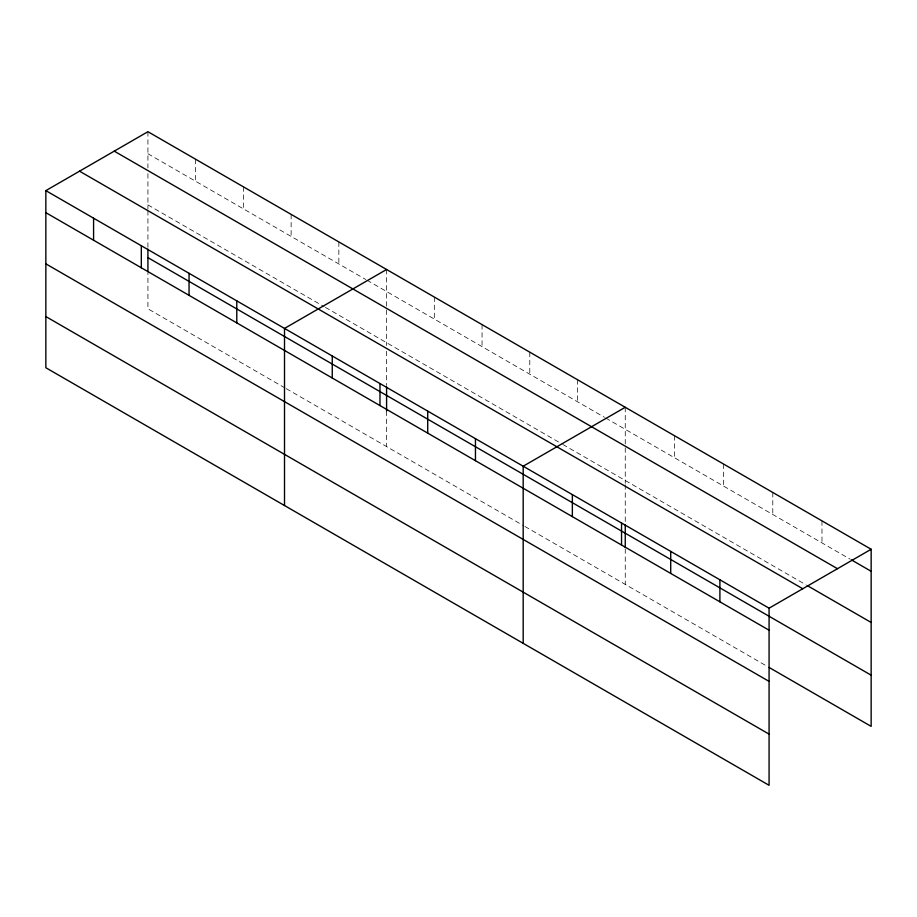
<?xml version="1.0" encoding="UTF-8"?>
<svg xmlns="http://www.w3.org/2000/svg" width="917" height="917" viewBox="0 0 917 917"><rect width="100%" height="100%" fill="white"/><g stroke="black" fill="none" stroke-linecap="round" stroke-linejoin="round"><path stroke-width="0.69" stroke-dasharray="4.58 3.44" d="M147.924 153.735L365.78 279.513M367.006 280.212L604.441 417.304M605.667 418.014L850.254 559.221M147.924 204.904L324.171 306.668M325.386 307.367L561.605 443.748M562.832 444.458L805.986 584.84M285.004 387.96L147.924 308.811L147.924 273.277M286.23 388.659L523.664 525.75M524.891 526.461L766.646 666.029M821.976 520.856L821.976 542.887M772.79 492.463L772.79 514.494M723.616 464.071L723.616 486.102M674.431 435.678L674.431 457.709M625.256 407.286L625.256 446.373M625.256 447.794L625.256 483.339M625.256 484.772L625.256 523.24M625.256 548.859L625.256 584.404M577.515 379.73L577.515 401.761M529.785 352.174L529.785 374.193M482.055 324.607L482.055 346.637M434.314 297.051L434.314 319.082M386.584 269.495L386.584 308.582M386.584 310.003L386.584 345.549M386.584 351.257L386.584 385.449M386.584 411.068L386.584 446.602M338.854 241.939L338.854 263.97M291.125 214.383L291.125 236.403M243.383 186.816L243.383 208.847M195.653 159.26L195.653 181.291M147.924 131.704L147.924 167.949M147.924 173.634L147.924 209.179M147.924 210.612L147.924 247.659"/><path stroke-width="1.38" d="M45.85 190.633L769.076 608.189L769.076 785.296L45.85 367.74L45.85 190.633L147.924 131.704L871.15 549.26L871.15 726.367L769.099 667.45M386.584 269.495L284.511 328.424L284.511 505.542M625.256 407.286L523.183 466.214L523.183 643.333M769.076 608.189L871.15 549.26M851.48 559.92L871.15 571.28M114.235 151.145L837.462 568.7M807.212 585.55L871.15 622.46M79.538 171.181L802.765 588.737M147.924 257.643L871.15 675.187M45.85 212.664L769.076 630.208M45.85 263.844L769.076 681.388M45.85 316.571L769.076 734.116M719.902 579.796L719.902 601.816M670.717 551.404L670.717 573.423M625.256 524.673L625.256 547.438M621.543 522.999L621.543 545.03M572.357 494.607L572.357 516.638M475.453 438.658L475.453 460.689M427.712 411.103L427.712 433.133M386.584 386.882L386.584 411.068M379.982 383.547L379.982 405.566M332.252 355.979L332.252 378.01M236.781 300.868L236.781 322.899M189.051 273.312L189.051 295.331M147.924 249.092L147.924 271.856M141.321 245.745L141.321 267.775M93.58 218.189L93.58 240.22"/></g></svg>
